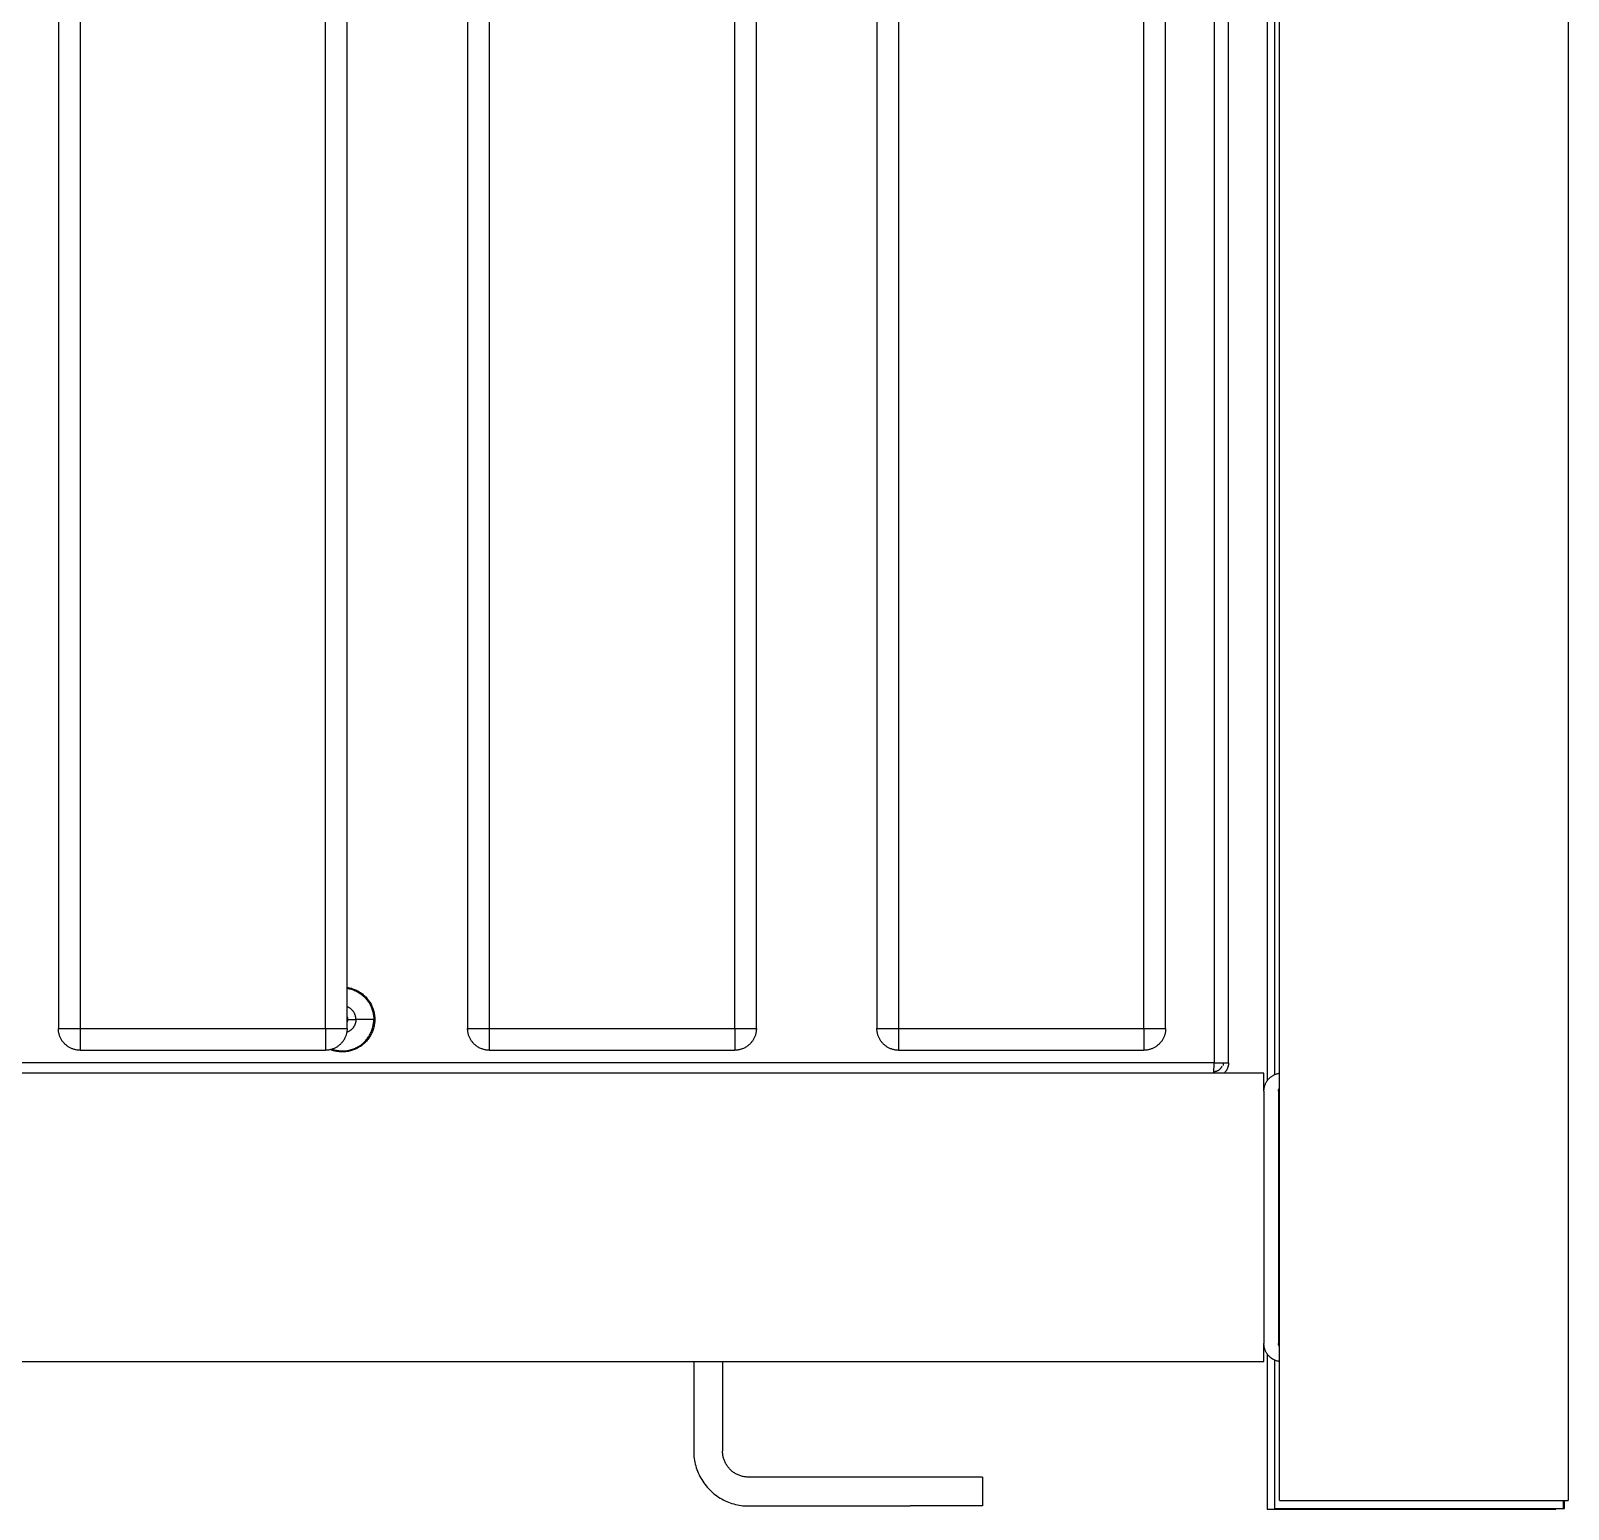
# Model space of a CAD drawing. Header units: millimetres. Extents: x -1283 to 2747, y -259 to 2557.
# Drawn here: x -239.6 to -26.6, y 1281.3 to 1486.2 of the extents above; entities that cross this region are included whole.
import ezdxf

# ---------------------------------------------------------------- set-up
doc = ezdxf.new("R2010")
doc.units = ezdxf.units.MM
doc.header["$MEASUREMENT"] = 0
doc.layers.add('Utwórz2D linie widoczne', color=7, linetype='Continuous', true_color=0x000000)

msp = doc.modelspace()

# ---------------------------------------------------------------- linework, layer by layer
at = {"layer": 'Utwórz2D linie widoczne'}
for p, q in [((-26.55, 2062.5), (-26.55, 1282.5)), ((-68.26, 2061.38), (-68.26, 1340.64)), ((-67.21, 1341.51), (-67.21, 2061.38)), ((-66.55, 1282.5), (-66.55, 2061.38)), ((-235.73, 2056.88), (-235.73, 1347.88)), ((-232.73, 2056.88), (-232.73, 1347.88)), ((-198.73, 1347.88), (-198.73, 2056.88)), ((-195.73, 1347.88), (-195.73, 2056.88)), ((-179.03, 2056.88), (-179.03, 1347.88)), ((-176.03, 2056.88), (-176.03, 1347.88)), ((-142.03, 1347.88), (-142.03, 2056.88)), ((-139.03, 1347.88), (-139.03, 2056.88)), ((-122.33, 2056.88), (-122.33, 1347.88)), ((-119.33, 2056.88), (-119.33, 1347.88)), ((-85.33, 1347.88), (-85.33, 2056.88)), ((-82.33, 1347.88), (-82.33, 2056.88)), ((-73.61, 1343.15), (-73.61, 2040.3)), ((-75.61, 2031.15), (-75.61, 1343.15)), ((-195.73, 1353.6), (-195.58, 1353.57)), ((-195.73, 1353.46), (-195.58, 1353.43)), ((-195.58, 1353.57), (-195.42, 1353.54)), ((-195.58, 1353.43), (-195.43, 1353.4)), ((-195.43, 1353.4), (-195.29, 1353.37)), ((-195.42, 1353.54), (-195.27, 1353.5)), ((-195.29, 1353.37), (-195.14, 1353.33)), ((-195.27, 1353.5), (-195.12, 1353.46)), ((-195.14, 1353.33), (-195, 1353.28)), ((-195.12, 1353.46), (-194.97, 1353.41)), ((-195, 1353.28), (-194.86, 1353.23)), ((-194.97, 1353.41), (-194.82, 1353.36)), ((-194.86, 1353.23), (-194.71, 1353.17)), ((-194.82, 1353.36), (-194.68, 1353.31)), ((-194.71, 1353.17), (-194.58, 1353.11)), ((-194.68, 1353.31), (-194.54, 1353.24)), ((-194.58, 1353.11), (-194.44, 1353.05)), ((-194.54, 1353.24), (-194.39, 1353.18)), ((-194.44, 1353.05), (-194.31, 1352.98)), ((-194.39, 1353.18), (-194.26, 1353.1)), ((-194.31, 1352.98), (-194.18, 1352.9)), ((-194.26, 1353.1), (-194.12, 1353.03)), ((-194.18, 1352.9), (-194.05, 1352.82)), ((-194.12, 1353.03), (-193.99, 1352.95)), ((-194.05, 1352.82), (-193.92, 1352.74)), ((-193.99, 1352.95), (-193.86, 1352.86)), ((-193.92, 1352.74), (-193.8, 1352.65)), ((-193.86, 1352.86), (-193.73, 1352.77)), ((-193.8, 1352.65), (-193.68, 1352.56)), ((-193.73, 1352.77), (-193.6, 1352.68)), ((-193.68, 1352.56), (-193.56, 1352.47)), ((-193.6, 1352.68), (-193.48, 1352.58)), ((-193.48, 1352.58), (-193.37, 1352.47)), ((-195.67, 1350.89), (-195.73, 1350.91)), ((-195.61, 1350.86), (-195.67, 1350.89)), ((-195.55, 1350.83), (-195.61, 1350.86)), ((-195.49, 1350.8), (-195.55, 1350.83)), ((-195.44, 1350.77), (-195.49, 1350.8)), ((-195.38, 1350.74), (-195.44, 1350.77)), ((-195.33, 1350.7), (-195.38, 1350.74)), ((-195.27, 1350.66), (-195.33, 1350.7)), ((-195.22, 1350.62), (-195.27, 1350.66)), ((-195.17, 1350.58), (-195.22, 1350.62)), ((-195.12, 1350.54), (-195.17, 1350.58)), ((-195.07, 1350.49), (-195.12, 1350.54)), ((-195.03, 1350.45), (-195.07, 1350.49)), ((-194.98, 1350.4), (-195.03, 1350.45)), ((-193.56, 1352.47), (-193.45, 1352.37)), ((-193.45, 1352.37), (-193.34, 1352.26)), ((-193.37, 1352.47), (-193.25, 1352.37)), ((-193.34, 1352.26), (-193.23, 1352.15)), ((-193.25, 1352.37), (-193.14, 1352.26)), ((-193.23, 1352.15), (-193.13, 1352.04)), ((-193.14, 1352.26), (-193.04, 1352.14)), ((-193.13, 1352.04), (-193.03, 1351.93)), ((-193.04, 1352.14), (-192.93, 1352.02)), ((-193.03, 1351.93), (-192.94, 1351.81)), ((-192.94, 1351.81), (-192.85, 1351.69)), ((-192.93, 1352.02), (-192.84, 1351.9)), ((-192.85, 1351.69), (-192.76, 1351.57)), ((-192.84, 1351.9), (-192.74, 1351.78)), ((-192.76, 1351.57), (-192.68, 1351.44)), ((-192.74, 1351.78), (-192.65, 1351.65)), ((-192.68, 1351.44), (-192.6, 1351.31)), ((-192.65, 1351.65), (-192.57, 1351.52)), ((-192.6, 1351.31), (-192.53, 1351.18)), ((-192.57, 1351.52), (-192.49, 1351.38)), ((-192.53, 1351.18), (-192.46, 1351.04)), ((-192.49, 1351.38), (-192.41, 1351.25)), ((-192.46, 1351.04), (-192.4, 1350.9)), ((-192.41, 1351.25), (-192.34, 1351.11)), ((-192.4, 1350.9), (-192.34, 1350.77)), ((-192.34, 1351.11), (-192.28, 1350.97)), ((-192.34, 1350.77), (-192.29, 1350.62)), ((-192.29, 1350.62), (-192.24, 1350.48)), ((-192.28, 1350.97), (-192.22, 1350.82)), ((-192.24, 1350.48), (-192.2, 1350.34)), ((-192.22, 1350.82), (-192.16, 1350.68)), ((-192.16, 1350.68), (-192.11, 1350.53)), ((-192.11, 1350.53), (-192.07, 1350.38)), ((-195.73, 1349.49), (-195.72, 1349.47)), ((-195.72, 1348.82), (-195.73, 1348.8)), ((-195.72, 1349.47), (-195.71, 1349.45)), ((-195.71, 1348.84), (-195.72, 1348.82)), ((-195.71, 1349.45), (-195.7, 1349.42)), ((-195.7, 1348.87), (-195.71, 1348.84)), ((-195.7, 1349.42), (-195.69, 1349.4)), ((-195.69, 1348.89), (-195.7, 1348.87)), ((-195.69, 1349.4), (-195.68, 1349.37)), ((-195.68, 1348.92), (-195.69, 1348.89)), ((-195.68, 1349.37), (-195.67, 1349.35)), ((-195.67, 1348.94), (-195.68, 1348.92)), ((-195.67, 1349.35), (-195.67, 1349.32)), ((-195.67, 1349.32), (-195.66, 1349.3)), ((-195.66, 1348.99), (-195.67, 1348.97)), ((-195.67, 1348.97), (-195.67, 1348.94)), ((-195.66, 1349.3), (-195.66, 1349.27)), ((-195.66, 1349.27), (-195.65, 1349.25)), ((-195.65, 1349.04), (-195.66, 1349.02)), ((-195.66, 1349.02), (-195.66, 1348.99)), ((-195.65, 1349.25), (-195.65, 1349.22)), ((-195.65, 1349.22), (-195.65, 1349.2)), ((-195.65, 1349.2), (-195.64, 1349.17)), ((-195.64, 1349.12), (-195.65, 1349.09)), ((-195.65, 1349.09), (-195.65, 1349.07)), ((-195.65, 1349.07), (-195.65, 1349.04)), ((-195.64, 1349.17), (-195.64, 1349.15)), ((-195.64, 1349.15), (-194.51, 1349.15)), ((-195.64, 1349.15), (-195.64, 1349.12)), ((-194.94, 1350.35), (-194.98, 1350.4)), ((-194.9, 1350.3), (-194.94, 1350.35)), ((-194.86, 1350.25), (-194.9, 1350.3)), ((-194.82, 1350.19), (-194.86, 1350.25)), ((-194.79, 1350.14), (-194.82, 1350.19)), ((-194.76, 1350.08), (-194.79, 1350.14)), ((-194.72, 1350.02), (-194.76, 1350.08)), ((-194.69, 1349.97), (-194.72, 1350.02)), ((-194.69, 1348.33), (-194.72, 1348.27)), ((-194.67, 1349.91), (-194.69, 1349.97)), ((-194.66, 1348.39), (-194.69, 1348.33)), ((-194.64, 1349.85), (-194.67, 1349.91)), ((-194.64, 1348.45), (-194.66, 1348.39)), ((-194.62, 1349.79), (-194.64, 1349.85)), ((-194.62, 1348.51), (-194.64, 1348.45)), ((-194.6, 1349.72), (-194.62, 1349.79)), ((-194.6, 1348.57), (-194.62, 1348.51)), ((-194.58, 1349.66), (-194.6, 1349.72)), ((-194.58, 1348.63), (-194.6, 1348.57)), ((-194.56, 1349.6), (-194.58, 1349.66)), ((-194.56, 1348.7), (-194.58, 1348.63)), ((-194.55, 1349.53), (-194.56, 1349.6)), ((-194.55, 1348.76), (-194.56, 1348.7)), ((-194.53, 1349.47), (-194.55, 1349.53)), ((-194.53, 1348.82), (-194.55, 1348.76)), ((-194.52, 1349.41), (-194.53, 1349.47)), ((-194.52, 1348.89), (-194.53, 1348.82)), ((-194.52, 1349.34), (-194.52, 1349.41)), ((-194.51, 1349.28), (-194.52, 1349.34)), ((-194.51, 1349.02), (-194.52, 1348.95)), ((-194.52, 1348.95), (-194.52, 1348.89)), ((-194.51, 1349.21), (-194.51, 1349.28)), ((-194.51, 1349.15), (-194.51, 1349.21)), ((-194.51, 1349.15), (-194.51, 1349.08)), ((-192.03, 1349.15), (-194.51, 1349.15)), ((-194.51, 1349.08), (-194.51, 1349.02)), ((-192.2, 1350.34), (-192.16, 1350.19)), ((-192.16, 1350.19), (-192.12, 1350.04)), ((-192.12, 1350.04), (-192.1, 1349.9)), ((-192.12, 1348.25), (-192.1, 1348.39)), ((-192.1, 1349.9), (-192.07, 1349.75)), ((-192.1, 1348.39), (-192.07, 1348.54)), ((-192.07, 1350.38), (-192.03, 1350.23)), ((-192.07, 1349.75), (-192.05, 1349.6)), ((-192.07, 1348.54), (-192.05, 1348.69)), ((-192.05, 1349.6), (-192.04, 1349.45)), ((-192.05, 1348.69), (-192.04, 1348.84)), ((-192.04, 1349.45), (-192.03, 1349.3)), ((-192.04, 1348.84), (-192.03, 1348.99)), ((-192.03, 1350.23), (-191.99, 1350.08)), ((-192.03, 1349.3), (-192.03, 1349.15)), ((-192.03, 1349.15), (-191.89, 1349.15)), ((-192.03, 1348.99), (-192.03, 1349.15)), ((-191.99, 1350.08), (-191.96, 1349.92)), ((-191.96, 1348.37), (-191.99, 1348.21)), ((-191.96, 1349.92), (-191.94, 1349.77)), ((-191.94, 1348.52), (-191.96, 1348.37)), ((-191.94, 1349.77), (-191.92, 1349.61)), ((-191.92, 1348.68), (-191.94, 1348.52)), ((-191.92, 1349.61), (-191.9, 1349.46)), ((-191.9, 1348.83), (-191.92, 1348.68)), ((-191.9, 1349.46), (-191.9, 1349.3)), ((-191.9, 1349.3), (-191.89, 1349.15)), ((-191.89, 1349.15), (-191.9, 1348.99)), ((-191.9, 1348.99), (-191.9, 1348.83)), ((-235.73, 1347.88), (-232.73, 1347.88)), ((-235.73, 1347.88), (-235.73, 1347.88)), ((-235.73, 1347.78), (-235.73, 1347.88)), ((-235.72, 1347.68), (-235.73, 1347.78)), ((-235.71, 1347.58), (-235.72, 1347.68)), ((-235.7, 1347.47), (-235.71, 1347.58)), ((-235.69, 1347.37), (-235.7, 1347.47)), ((-235.67, 1347.27), (-235.69, 1347.37)), ((-235.64, 1347.17), (-235.67, 1347.27)), ((-235.62, 1347.07), (-235.64, 1347.17)), ((-235.59, 1346.98), (-235.62, 1347.07)), ((-235.56, 1346.88), (-235.59, 1346.98)), ((-235.52, 1346.78), (-235.56, 1346.88)), ((-235.48, 1346.69), (-235.52, 1346.78)), ((-235.44, 1346.59), (-235.48, 1346.69)), ((-235.39, 1346.5), (-235.44, 1346.59)), ((-235.34, 1346.41), (-235.39, 1346.5)), ((-235.29, 1346.32), (-235.34, 1346.41)), ((-235.24, 1346.24), (-235.29, 1346.32)), ((-235.18, 1346.15), (-235.24, 1346.24)), ((-232.73, 1347.88), (-198.73, 1347.88)), ((-232.73, 1347.88), (-232.73, 1344.88)), ((-198.73, 1347.88), (-195.73, 1347.88)), ((-198.73, 1347.88), (-198.73, 1344.88)), ((-196.22, 1346.24), (-196.28, 1346.15)), ((-196.17, 1346.32), (-196.22, 1346.24)), ((-196.11, 1346.41), (-196.17, 1346.32)), ((-196.07, 1346.5), (-196.11, 1346.41)), ((-196.02, 1346.59), (-196.07, 1346.5)), ((-195.98, 1346.69), (-196.02, 1346.59)), ((-195.94, 1346.78), (-195.98, 1346.69)), ((-195.9, 1346.88), (-195.94, 1346.78)), ((-195.87, 1346.98), (-195.9, 1346.88)), ((-195.84, 1347.07), (-195.87, 1346.98)), ((-195.81, 1347.17), (-195.84, 1347.07)), ((-195.79, 1347.27), (-195.81, 1347.17)), ((-195.77, 1347.37), (-195.79, 1347.27)), ((-195.76, 1347.47), (-195.77, 1347.37)), ((-195.71, 1347.39), (-195.77, 1347.36)), ((-195.75, 1347.58), (-195.76, 1347.47)), ((-195.74, 1347.68), (-195.75, 1347.58)), ((-195.73, 1347.78), (-195.74, 1347.68)), ((-195.73, 1347.88), (-195.73, 1347.78)), ((-195.65, 1347.41), (-195.71, 1347.39)), ((-195.59, 1347.44), (-195.65, 1347.41)), ((-195.54, 1347.46), (-195.59, 1347.44)), ((-195.48, 1347.49), (-195.54, 1347.46)), ((-195.42, 1347.53), (-195.48, 1347.49)), ((-195.37, 1347.56), (-195.42, 1347.53)), ((-195.31, 1347.6), (-195.37, 1347.56)), ((-195.26, 1347.64), (-195.31, 1347.6)), ((-195.21, 1347.68), (-195.26, 1347.64)), ((-195.16, 1347.72), (-195.21, 1347.68)), ((-195.11, 1347.76), (-195.16, 1347.72)), ((-195.07, 1347.8), (-195.11, 1347.76)), ((-195.02, 1347.85), (-195.07, 1347.8)), ((-194.98, 1347.9), (-195.02, 1347.85)), ((-194.93, 1347.95), (-194.98, 1347.9)), ((-194.89, 1348), (-194.93, 1347.95)), ((-194.86, 1348.05), (-194.89, 1348)), ((-194.82, 1348.11), (-194.86, 1348.05)), ((-194.78, 1348.16), (-194.82, 1348.11)), ((-194.75, 1348.22), (-194.78, 1348.16)), ((-194.72, 1348.27), (-194.75, 1348.22)), ((-193.24, 1346.13), (-193.13, 1346.24)), ((-193.13, 1346.24), (-193.04, 1346.36)), ((-193.04, 1346.36), (-192.94, 1346.48)), ((-192.94, 1346.26), (-193.04, 1346.14)), ((-192.94, 1346.48), (-192.85, 1346.6)), ((-192.84, 1346.38), (-192.94, 1346.26)), ((-192.85, 1346.6), (-192.77, 1346.72)), ((-192.75, 1346.51), (-192.84, 1346.38)), ((-192.77, 1346.72), (-192.68, 1346.85)), ((-192.66, 1346.64), (-192.75, 1346.51)), ((-192.68, 1346.85), (-192.61, 1346.98)), ((-192.57, 1346.77), (-192.66, 1346.64)), ((-192.61, 1346.98), (-192.53, 1347.11)), ((-192.49, 1346.9), (-192.57, 1346.77)), ((-192.53, 1347.11), (-192.47, 1347.25)), ((-192.42, 1347.04), (-192.49, 1346.9)), ((-192.47, 1347.25), (-192.4, 1347.38)), ((-192.35, 1347.18), (-192.42, 1347.04)), ((-192.4, 1347.38), (-192.34, 1347.52)), ((-192.28, 1347.32), (-192.35, 1347.18)), ((-192.34, 1347.52), (-192.29, 1347.66)), ((-192.29, 1347.66), (-192.24, 1347.81)), ((-192.22, 1347.47), (-192.28, 1347.32)), ((-192.24, 1347.81), (-192.2, 1347.95)), ((-192.16, 1347.61), (-192.22, 1347.47)), ((-192.2, 1347.95), (-192.16, 1348.1)), ((-192.16, 1348.1), (-192.12, 1348.25)), ((-192.11, 1347.76), (-192.16, 1347.61)), ((-192.07, 1347.91), (-192.11, 1347.76)), ((-192.03, 1348.06), (-192.07, 1347.91)), ((-191.99, 1348.21), (-192.03, 1348.06)), ((-179.03, 1347.88), (-176.03, 1347.88)), ((-179.03, 1347.88), (-179.03, 1347.88)), ((-179.03, 1347.78), (-179.03, 1347.88)), ((-179.02, 1347.68), (-179.03, 1347.78)), ((-179.01, 1347.58), (-179.02, 1347.68)), ((-179, 1347.47), (-179.01, 1347.58)), ((-178.99, 1347.37), (-179, 1347.47)), ((-178.97, 1347.27), (-178.99, 1347.37)), ((-178.94, 1347.17), (-178.97, 1347.27)), ((-178.92, 1347.07), (-178.94, 1347.17)), ((-178.89, 1346.98), (-178.92, 1347.07)), ((-178.86, 1346.88), (-178.89, 1346.98)), ((-178.82, 1346.78), (-178.86, 1346.88)), ((-178.78, 1346.69), (-178.82, 1346.78)), ((-178.74, 1346.59), (-178.78, 1346.69)), ((-178.69, 1346.5), (-178.74, 1346.59)), ((-178.64, 1346.41), (-178.69, 1346.5)), ((-178.59, 1346.32), (-178.64, 1346.41)), ((-178.54, 1346.24), (-178.59, 1346.32)), ((-178.48, 1346.15), (-178.54, 1346.24)), ((-176.03, 1347.88), (-142.03, 1347.88)), ((-176.03, 1347.88), (-176.03, 1344.88)), ((-142.03, 1347.88), (-139.03, 1347.88)), ((-142.03, 1347.88), (-142.03, 1344.88)), ((-139.52, 1346.24), (-139.58, 1346.15)), ((-139.47, 1346.32), (-139.52, 1346.24)), ((-139.41, 1346.41), (-139.47, 1346.32)), ((-139.37, 1346.5), (-139.41, 1346.41)), ((-139.32, 1346.59), (-139.37, 1346.5)), ((-139.28, 1346.69), (-139.32, 1346.59)), ((-139.24, 1346.78), (-139.28, 1346.69)), ((-139.2, 1346.88), (-139.24, 1346.78)), ((-139.17, 1346.98), (-139.2, 1346.88)), ((-139.14, 1347.07), (-139.17, 1346.98)), ((-139.11, 1347.17), (-139.14, 1347.07)), ((-139.09, 1347.27), (-139.11, 1347.17)), ((-139.07, 1347.37), (-139.09, 1347.27)), ((-139.06, 1347.47), (-139.07, 1347.37)), ((-139.05, 1347.58), (-139.06, 1347.47)), ((-139.04, 1347.68), (-139.05, 1347.58)), ((-139.03, 1347.78), (-139.04, 1347.68)), ((-139.03, 1347.88), (-139.03, 1347.78)), ((-122.33, 1347.88), (-119.33, 1347.88)), ((-122.33, 1347.88), (-122.33, 1347.88)), ((-122.33, 1347.78), (-122.33, 1347.88)), ((-122.32, 1347.68), (-122.33, 1347.78)), ((-122.31, 1347.58), (-122.32, 1347.68)), ((-122.3, 1347.47), (-122.31, 1347.58)), ((-122.29, 1347.37), (-122.3, 1347.47)), ((-122.27, 1347.27), (-122.29, 1347.37)), ((-122.24, 1347.17), (-122.27, 1347.27)), ((-122.22, 1347.07), (-122.24, 1347.17)), ((-122.19, 1346.98), (-122.22, 1347.07)), ((-122.16, 1346.88), (-122.19, 1346.98)), ((-122.12, 1346.78), (-122.16, 1346.88)), ((-122.08, 1346.69), (-122.12, 1346.78)), ((-122.04, 1346.59), (-122.08, 1346.69)), ((-121.99, 1346.5), (-122.04, 1346.59)), ((-121.94, 1346.41), (-121.99, 1346.5)), ((-121.89, 1346.32), (-121.94, 1346.41)), ((-121.84, 1346.24), (-121.89, 1346.32)), ((-121.78, 1346.15), (-121.84, 1346.24)), ((-119.33, 1347.88), (-85.33, 1347.88)), ((-119.33, 1347.88), (-119.33, 1344.88)), ((-85.33, 1347.88), (-82.33, 1347.88)), ((-85.33, 1347.88), (-85.33, 1344.88)), ((-82.82, 1346.24), (-82.88, 1346.15)), ((-82.77, 1346.32), (-82.82, 1346.24)), ((-82.71, 1346.41), (-82.77, 1346.32)), ((-82.67, 1346.5), (-82.71, 1346.41)), ((-82.62, 1346.59), (-82.67, 1346.5)), ((-82.58, 1346.69), (-82.62, 1346.59)), ((-82.54, 1346.78), (-82.58, 1346.69)), ((-82.5, 1346.88), (-82.54, 1346.78)), ((-82.47, 1346.98), (-82.5, 1346.88)), ((-82.44, 1347.07), (-82.47, 1346.98)), ((-82.41, 1347.17), (-82.44, 1347.07)), ((-82.39, 1347.27), (-82.41, 1347.17)), ((-82.37, 1347.37), (-82.39, 1347.27)), ((-82.36, 1347.47), (-82.37, 1347.37)), ((-82.35, 1347.58), (-82.36, 1347.47)), ((-82.34, 1347.68), (-82.35, 1347.58)), ((-82.33, 1347.78), (-82.34, 1347.68)), ((-82.33, 1347.88), (-82.33, 1347.78)), ((-235.12, 1346.07), (-235.18, 1346.15)), ((-235.06, 1345.99), (-235.12, 1346.07)), ((-234.99, 1345.91), (-235.06, 1345.99)), ((-234.92, 1345.84), (-234.99, 1345.91)), ((-234.85, 1345.76), (-234.92, 1345.84)), ((-234.78, 1345.69), (-234.85, 1345.76)), ((-234.7, 1345.62), (-234.78, 1345.69)), ((-234.62, 1345.56), (-234.7, 1345.62)), ((-234.54, 1345.49), (-234.62, 1345.56)), ((-234.46, 1345.43), (-234.54, 1345.49)), ((-234.37, 1345.37), (-234.46, 1345.43)), ((-234.29, 1345.32), (-234.37, 1345.37)), ((-234.2, 1345.27), (-234.29, 1345.32)), ((-234.11, 1345.22), (-234.2, 1345.27)), ((-234.02, 1345.17), (-234.11, 1345.22)), ((-233.92, 1345.13), (-234.02, 1345.17)), ((-233.83, 1345.09), (-233.92, 1345.13)), ((-233.73, 1345.06), (-233.83, 1345.09)), ((-233.64, 1345.02), (-233.73, 1345.06)), ((-233.54, 1344.99), (-233.64, 1345.02)), ((-233.44, 1344.97), (-233.54, 1344.99)), ((-233.34, 1344.95), (-233.44, 1344.97)), ((-233.24, 1344.93), (-233.34, 1344.95)), ((-233.14, 1344.91), (-233.24, 1344.93)), ((-233.04, 1344.9), (-233.14, 1344.91)), ((-232.93, 1344.89), (-233.04, 1344.9)), ((-232.83, 1344.88), (-232.93, 1344.89)), ((-232.73, 1344.88), (-232.83, 1344.88)), ((-232.73, 1344.88), (-198.73, 1344.88)), ((-198.63, 1344.88), (-198.73, 1344.88)), ((-198.52, 1344.89), (-198.63, 1344.88)), ((-198.42, 1344.9), (-198.52, 1344.89)), ((-198.32, 1344.91), (-198.42, 1344.9)), ((-198.22, 1344.93), (-198.32, 1344.91)), ((-198.12, 1344.95), (-198.22, 1344.93)), ((-198.02, 1344.97), (-198.12, 1344.95)), ((-197.9, 1344.91), (-198.05, 1344.96)), ((-197.92, 1344.99), (-198.02, 1344.97)), ((-197.82, 1345.02), (-197.92, 1344.99)), ((-197.75, 1344.86), (-197.9, 1344.91)), ((-197.72, 1345.06), (-197.82, 1345.02)), ((-197.82, 1345.02), (-197.68, 1344.98)), ((-197.6, 1344.81), (-197.75, 1344.86)), ((-197.63, 1345.09), (-197.72, 1345.06)), ((-197.68, 1344.98), (-197.53, 1344.93)), ((-197.53, 1345.13), (-197.63, 1345.09)), ((-197.45, 1344.77), (-197.6, 1344.81)), ((-197.44, 1345.17), (-197.53, 1345.13)), ((-197.53, 1344.93), (-197.39, 1344.9)), ((-197.3, 1344.74), (-197.45, 1344.77)), ((-197.35, 1345.22), (-197.44, 1345.17)), ((-197.39, 1344.9), (-197.24, 1344.87)), ((-197.26, 1345.27), (-197.35, 1345.22)), ((-197.15, 1344.71), (-197.3, 1344.74)), ((-197.17, 1345.32), (-197.26, 1345.27)), ((-197.24, 1344.87), (-197.09, 1344.84)), ((-197.08, 1345.37), (-197.17, 1345.32)), ((-196.99, 1344.69), (-197.15, 1344.71)), ((-197.09, 1344.84), (-196.94, 1344.82)), ((-197, 1345.43), (-197.08, 1345.37)), ((-196.92, 1345.49), (-197, 1345.43)), ((-196.84, 1344.67), (-196.99, 1344.69)), ((-196.94, 1344.82), (-196.79, 1344.8)), ((-196.84, 1345.56), (-196.92, 1345.49)), ((-196.76, 1345.62), (-196.84, 1345.56)), ((-196.68, 1344.65), (-196.84, 1344.67)), ((-196.79, 1344.8), (-196.64, 1344.79)), ((-196.68, 1345.69), (-196.76, 1345.62)), ((-196.61, 1345.76), (-196.68, 1345.69)), ((-196.52, 1344.65), (-196.68, 1344.65)), ((-196.64, 1344.79), (-196.49, 1344.78)), ((-196.54, 1345.84), (-196.61, 1345.76)), ((-196.47, 1345.91), (-196.54, 1345.84)), ((-196.37, 1344.65), (-196.52, 1344.65)), ((-196.49, 1344.78), (-196.34, 1344.78)), ((-196.4, 1345.99), (-196.47, 1345.91)), ((-196.34, 1346.07), (-196.4, 1345.99)), ((-196.21, 1344.65), (-196.37, 1344.65)), ((-196.28, 1346.15), (-196.34, 1346.07)), ((-196.34, 1344.78), (-196.19, 1344.79)), ((-196.06, 1344.66), (-196.21, 1344.65)), ((-196.19, 1344.79), (-196.04, 1344.8)), ((-195.9, 1344.67), (-196.06, 1344.66)), ((-196.04, 1344.8), (-195.89, 1344.81)), ((-195.74, 1344.69), (-195.9, 1344.67)), ((-195.89, 1344.81), (-195.74, 1344.83)), ((-195.74, 1344.83), (-195.59, 1344.86)), ((-195.59, 1344.72), (-195.74, 1344.69)), ((-195.59, 1344.86), (-195.44, 1344.89)), ((-195.44, 1344.75), (-195.59, 1344.72)), ((-195.44, 1344.89), (-195.29, 1344.92)), ((-195.28, 1344.78), (-195.44, 1344.75)), ((-195.29, 1344.92), (-195.15, 1344.96)), ((-195.13, 1344.83), (-195.28, 1344.78)), ((-195.15, 1344.96), (-195, 1345.01)), ((-194.98, 1344.87), (-195.13, 1344.83)), ((-195, 1345.01), (-194.86, 1345.06)), ((-194.84, 1344.92), (-194.98, 1344.87)), ((-194.86, 1345.06), (-194.72, 1345.12)), ((-194.69, 1344.98), (-194.84, 1344.92)), ((-194.72, 1345.12), (-194.58, 1345.18)), ((-194.55, 1345.04), (-194.69, 1344.98)), ((-194.58, 1345.18), (-194.45, 1345.24)), ((-194.4, 1345.11), (-194.55, 1345.04)), ((-194.45, 1345.24), (-194.31, 1345.31)), ((-194.27, 1345.18), (-194.4, 1345.11)), ((-194.31, 1345.31), (-194.18, 1345.38)), ((-194.13, 1345.26), (-194.27, 1345.18)), ((-194.18, 1345.38), (-194.05, 1345.46)), ((-194, 1345.34), (-194.13, 1345.26)), ((-194.05, 1345.46), (-193.93, 1345.55)), ((-193.86, 1345.42), (-194, 1345.34)), ((-193.93, 1345.55), (-193.8, 1345.63)), ((-193.74, 1345.51), (-193.86, 1345.42)), ((-193.8, 1345.63), (-193.68, 1345.73)), ((-193.61, 1345.61), (-193.74, 1345.51)), ((-193.68, 1345.73), (-193.57, 1345.82)), ((-193.49, 1345.71), (-193.61, 1345.61)), ((-193.57, 1345.82), (-193.45, 1345.92)), ((-193.37, 1345.81), (-193.49, 1345.71)), ((-193.45, 1345.92), (-193.34, 1346.03)), ((-193.26, 1345.92), (-193.37, 1345.81)), ((-193.34, 1346.03), (-193.24, 1346.13)), ((-193.15, 1346.03), (-193.26, 1345.92)), ((-193.04, 1346.14), (-193.15, 1346.03)), ((-178.42, 1346.07), (-178.48, 1346.15)), ((-178.36, 1345.99), (-178.42, 1346.07)), ((-178.29, 1345.91), (-178.36, 1345.99)), ((-178.22, 1345.84), (-178.29, 1345.91)), ((-178.15, 1345.76), (-178.22, 1345.84)), ((-178.08, 1345.69), (-178.15, 1345.76)), ((-178, 1345.62), (-178.08, 1345.69)), ((-177.92, 1345.56), (-178, 1345.62)), ((-177.84, 1345.49), (-177.92, 1345.56)), ((-177.76, 1345.43), (-177.84, 1345.49)), ((-177.67, 1345.37), (-177.76, 1345.43)), ((-177.59, 1345.32), (-177.67, 1345.37)), ((-177.5, 1345.27), (-177.59, 1345.32)), ((-177.41, 1345.22), (-177.5, 1345.27)), ((-177.32, 1345.17), (-177.41, 1345.22)), ((-177.22, 1345.13), (-177.32, 1345.17)), ((-177.13, 1345.09), (-177.22, 1345.13)), ((-177.03, 1345.06), (-177.13, 1345.09)), ((-176.94, 1345.02), (-177.03, 1345.06)), ((-176.84, 1344.99), (-176.94, 1345.02)), ((-176.74, 1344.97), (-176.84, 1344.99)), ((-176.64, 1344.95), (-176.74, 1344.97)), ((-176.54, 1344.93), (-176.64, 1344.95)), ((-176.44, 1344.91), (-176.54, 1344.93)), ((-176.34, 1344.9), (-176.44, 1344.91)), ((-176.23, 1344.89), (-176.34, 1344.9)), ((-176.13, 1344.88), (-176.23, 1344.89)), ((-176.03, 1344.88), (-176.13, 1344.88)), ((-176.03, 1344.88), (-142.03, 1344.88)), ((-141.93, 1344.88), (-142.03, 1344.88)), ((-141.82, 1344.89), (-141.93, 1344.88)), ((-141.72, 1344.9), (-141.82, 1344.89)), ((-141.62, 1344.91), (-141.72, 1344.9)), ((-141.52, 1344.93), (-141.62, 1344.91)), ((-141.42, 1344.95), (-141.52, 1344.93)), ((-141.32, 1344.97), (-141.42, 1344.95)), ((-141.22, 1344.99), (-141.32, 1344.97)), ((-141.12, 1345.02), (-141.22, 1344.99)), ((-141.02, 1345.06), (-141.12, 1345.02)), ((-140.93, 1345.09), (-141.02, 1345.06)), ((-140.83, 1345.13), (-140.93, 1345.09)), ((-140.74, 1345.17), (-140.83, 1345.13)), ((-140.65, 1345.22), (-140.74, 1345.17)), ((-140.56, 1345.27), (-140.65, 1345.22)), ((-140.47, 1345.32), (-140.56, 1345.27)), ((-140.38, 1345.37), (-140.47, 1345.32)), ((-140.3, 1345.43), (-140.38, 1345.37)), ((-140.22, 1345.49), (-140.3, 1345.43)), ((-140.14, 1345.56), (-140.22, 1345.49)), ((-140.06, 1345.62), (-140.14, 1345.56)), ((-139.98, 1345.69), (-140.06, 1345.62)), ((-139.91, 1345.76), (-139.98, 1345.69)), ((-139.84, 1345.84), (-139.91, 1345.76)), ((-139.77, 1345.91), (-139.84, 1345.84)), ((-139.7, 1345.99), (-139.77, 1345.91)), ((-139.64, 1346.07), (-139.7, 1345.99)), ((-139.58, 1346.15), (-139.64, 1346.07)), ((-121.72, 1346.07), (-121.78, 1346.15)), ((-121.66, 1345.99), (-121.72, 1346.07)), ((-121.59, 1345.91), (-121.66, 1345.99)), ((-121.52, 1345.84), (-121.59, 1345.91)), ((-121.45, 1345.76), (-121.52, 1345.84)), ((-121.38, 1345.69), (-121.45, 1345.76)), ((-121.3, 1345.62), (-121.38, 1345.69)), ((-121.22, 1345.56), (-121.3, 1345.62)), ((-121.14, 1345.49), (-121.22, 1345.56)), ((-121.06, 1345.43), (-121.14, 1345.49)), ((-120.97, 1345.37), (-121.06, 1345.43)), ((-120.89, 1345.32), (-120.97, 1345.37)), ((-120.8, 1345.27), (-120.89, 1345.32)), ((-120.71, 1345.22), (-120.8, 1345.27)), ((-120.62, 1345.17), (-120.71, 1345.22)), ((-120.52, 1345.13), (-120.62, 1345.17)), ((-120.43, 1345.09), (-120.52, 1345.13)), ((-120.33, 1345.06), (-120.43, 1345.09)), ((-120.24, 1345.02), (-120.33, 1345.06)), ((-120.14, 1344.99), (-120.24, 1345.02)), ((-120.04, 1344.97), (-120.14, 1344.99)), ((-119.94, 1344.95), (-120.04, 1344.97)), ((-119.84, 1344.93), (-119.94, 1344.95)), ((-119.74, 1344.91), (-119.84, 1344.93)), ((-119.64, 1344.9), (-119.74, 1344.91)), ((-119.53, 1344.89), (-119.64, 1344.9)), ((-119.43, 1344.88), (-119.53, 1344.89)), ((-119.33, 1344.88), (-119.43, 1344.88)), ((-119.33, 1344.88), (-85.33, 1344.88)), ((-85.23, 1344.88), (-85.33, 1344.88)), ((-85.12, 1344.89), (-85.23, 1344.88)), ((-85.02, 1344.9), (-85.12, 1344.89)), ((-84.92, 1344.91), (-85.02, 1344.9)), ((-84.82, 1344.93), (-84.92, 1344.91)), ((-84.72, 1344.95), (-84.82, 1344.93)), ((-84.62, 1344.97), (-84.72, 1344.95)), ((-84.52, 1344.99), (-84.62, 1344.97)), ((-84.42, 1345.02), (-84.52, 1344.99)), ((-84.32, 1345.06), (-84.42, 1345.02)), ((-84.23, 1345.09), (-84.32, 1345.06)), ((-84.13, 1345.13), (-84.23, 1345.09)), ((-84.04, 1345.17), (-84.13, 1345.13)), ((-83.95, 1345.22), (-84.04, 1345.17)), ((-83.86, 1345.27), (-83.95, 1345.22)), ((-83.77, 1345.32), (-83.86, 1345.27)), ((-83.68, 1345.37), (-83.77, 1345.32)), ((-83.6, 1345.43), (-83.68, 1345.37)), ((-83.52, 1345.49), (-83.6, 1345.43)), ((-83.44, 1345.56), (-83.52, 1345.49)), ((-83.36, 1345.62), (-83.44, 1345.56)), ((-83.28, 1345.69), (-83.36, 1345.62)), ((-83.21, 1345.76), (-83.28, 1345.69)), ((-83.14, 1345.84), (-83.21, 1345.76)), ((-83.07, 1345.91), (-83.14, 1345.84)), ((-83, 1345.99), (-83.07, 1345.91)), ((-82.94, 1346.07), (-83, 1345.99)), ((-82.88, 1346.15), (-82.94, 1346.07)), ((-75.61, 1343.15), (-316.75, 1343.15)), ((-75.65, 1341.72), (-75.61, 1343.15)), ((-75.64, 1341.95), (-75.61, 1341.95)), ((-75.61, 1343.15), (-73.61, 1343.15)), ((-75.61, 1341.95), (-75.57, 1341.95)), ((-75.61, 1341.72), (-75.61, 1341.95)), ((-75.57, 1341.95), (-75.53, 1341.95)), ((-75.53, 1341.95), (-75.49, 1341.95)), ((-75.49, 1341.95), (-75.45, 1341.96)), ((-75.45, 1341.96), (-75.41, 1341.96)), ((-75.41, 1341.96), (-75.37, 1341.97)), ((-75.37, 1341.97), (-75.33, 1341.98)), ((-75.33, 1341.98), (-75.29, 1341.99)), ((-75.29, 1341.99), (-75.25, 1342)), ((-75.25, 1342), (-75.21, 1342.02)), ((-75.21, 1342.02), (-75.17, 1342.03)), ((-75.17, 1342.03), (-75.13, 1342.05)), ((-75.13, 1342.05), (-75.09, 1342.07)), ((-75.09, 1342.07), (-75.05, 1342.08)), ((-75.05, 1342.08), (-75.02, 1342.1)), ((-75.02, 1342.1), (-74.98, 1342.13)), ((-74.98, 1342.13), (-74.95, 1342.15)), ((-74.95, 1342.15), (-74.91, 1342.17)), ((-74.91, 1342.17), (-74.88, 1342.2)), ((-74.88, 1342.2), (-74.85, 1342.22)), ((-74.85, 1342.22), (-74.82, 1342.25)), ((-74.82, 1342.25), (-74.79, 1342.28)), ((-74.79, 1342.28), (-74.76, 1342.31)), ((-74.76, 1342.31), (-74.73, 1342.34)), ((-74.73, 1342.34), (-74.7, 1342.37)), ((-74.7, 1342.37), (-74.67, 1342.4)), ((-74.67, 1342.4), (-74.65, 1342.43)), ((-74.65, 1342.43), (-74.62, 1342.47)), ((-74.62, 1342.47), (-74.6, 1342.5)), ((-74.6, 1342.5), (-74.58, 1342.54)), ((-74.58, 1342.54), (-74.56, 1342.57)), ((-74.56, 1342.57), (-74.54, 1342.61)), ((-74.54, 1342.61), (-74.52, 1342.65)), ((-74.52, 1342.65), (-74.51, 1342.69)), ((-74.37, 1343.15), (-74.37, 1342.75)), ((-74.04, 1341.92), (-74.08, 1341.87)), ((-74, 1341.97), (-74.04, 1341.92)), ((-73.96, 1342.03), (-74, 1341.97)), ((-73.92, 1342.08), (-73.96, 1342.03)), ((-73.89, 1342.14), (-73.92, 1342.08)), ((-73.85, 1342.2), (-73.89, 1342.14)), ((-73.82, 1342.26), (-73.85, 1342.2)), ((-73.79, 1342.32), (-73.82, 1342.26)), ((-73.77, 1342.38), (-73.79, 1342.32)), ((-73.74, 1342.44), (-73.77, 1342.38)), ((-73.72, 1342.5), (-73.74, 1342.44)), ((-73.7, 1342.56), (-73.72, 1342.5)), ((-73.68, 1342.63), (-73.7, 1342.56)), ((-73.67, 1342.69), (-73.68, 1342.63)), ((-73.65, 1342.76), (-73.67, 1342.69)), ((-73.64, 1342.82), (-73.65, 1342.76)), ((-73.63, 1342.88), (-73.64, 1342.82)), ((-73.62, 1342.95), (-73.63, 1342.88)), ((-73.61, 1343.15), (-73.62, 1343.08)), ((-73.62, 1343.08), (-73.62, 1343.01)), ((-73.62, 1343.01), (-73.62, 1342.95)), ((-68.71, 1341.72), (-368.71, 1341.72)), ((-74.17, 1341.77), (-74.21, 1341.72)), ((-74.12, 1341.81), (-74.17, 1341.77)), ((-74.08, 1341.87), (-74.12, 1341.81)), ((-68.71, 1339.22), (-68.71, 1341.72)), ((-68.66, 1339.7), (-68.64, 1339.78)), ((-68.64, 1339.78), (-68.62, 1339.87)), ((-68.62, 1339.87), (-68.6, 1339.95)), ((-68.6, 1339.95), (-68.57, 1340.03)), ((-68.57, 1340.03), (-68.54, 1340.11)), ((-68.54, 1340.11), (-68.51, 1340.19)), ((-68.51, 1340.19), (-68.48, 1340.27)), ((-68.48, 1340.27), (-68.44, 1340.35)), ((-68.44, 1340.35), (-68.4, 1340.42)), ((-68.4, 1340.42), (-68.36, 1340.5)), ((-68.36, 1340.5), (-68.31, 1340.57)), ((-68.31, 1340.57), (-68.26, 1340.64)), ((-68.26, 1340.64), (-68.21, 1340.71)), ((-68.21, 1340.71), (-68.16, 1340.78)), ((-68.16, 1340.78), (-68.11, 1340.85)), ((-68.11, 1340.85), (-68.05, 1340.91)), ((-68.05, 1340.91), (-67.99, 1340.97)), ((-67.99, 1340.97), (-67.93, 1341.03)), ((-67.93, 1341.03), (-67.86, 1341.09)), ((-67.86, 1341.09), (-67.8, 1341.15)), ((-67.8, 1341.15), (-67.73, 1341.2)), ((-67.73, 1341.2), (-67.66, 1341.25)), ((-67.66, 1341.25), (-67.59, 1341.3)), ((-67.59, 1341.3), (-67.52, 1341.35)), ((-67.52, 1341.35), (-67.44, 1341.39)), ((-67.44, 1341.39), (-67.37, 1341.43)), ((-67.37, 1341.43), (-67.29, 1341.47)), ((-67.29, 1341.47), (-67.21, 1341.51)), ((-67.21, 1341.51), (-67.13, 1341.54)), ((-67.13, 1341.54), (-67.05, 1341.57)), ((-67.05, 1341.57), (-66.97, 1341.6)), ((-66.97, 1341.6), (-66.89, 1341.62)), ((-66.89, 1341.62), (-66.81, 1341.64)), ((-66.81, 1341.64), (-66.72, 1341.66)), ((-66.72, 1341.66), (-66.64, 1341.68)), ((-66.64, 1341.68), (-66.55, 1341.69)), ((-68.71, 1339.36), (-68.7, 1339.44)), ((-68.71, 1339.27), (-68.71, 1339.36)), ((-68.71, 1339.22), (-68.71, 1304.22)), ((-68.7, 1339.44), (-68.69, 1339.53)), ((-68.69, 1339.53), (-68.68, 1339.62)), ((-68.68, 1339.62), (-68.66, 1339.7)), ((-66.71, 1339.27), (-66.7, 1339.28)), ((-66.71, 1339.25), (-66.71, 1339.27)), ((-66.71, 1339.23), (-66.71, 1339.25)), ((-66.71, 1339.22), (-66.71, 1339.23)), ((-66.71, 1339.22), (-66.71, 1304.22)), ((-66.7, 1339.33), (-66.69, 1339.35)), ((-66.7, 1339.32), (-66.7, 1339.33)), ((-66.7, 1339.3), (-66.7, 1339.32)), ((-66.7, 1339.28), (-66.7, 1339.3)), ((-66.69, 1339.37), (-66.68, 1339.38)), ((-66.69, 1339.35), (-66.69, 1339.37)), ((-66.68, 1339.4), (-66.67, 1339.41)), ((-66.68, 1339.38), (-66.68, 1339.4)), ((-66.67, 1339.41), (-66.66, 1339.43)), ((-66.66, 1339.43), (-66.65, 1339.44)), ((-66.65, 1339.46), (-66.64, 1339.47)), ((-66.65, 1339.44), (-66.65, 1339.46)), ((-66.64, 1339.47), (-66.63, 1339.49)), ((-66.63, 1339.49), (-66.62, 1339.5)), ((-66.62, 1339.5), (-66.61, 1339.52)), ((-66.61, 1339.52), (-66.6, 1339.53)), ((-66.6, 1339.53), (-66.59, 1339.54)), ((-66.59, 1339.54), (-66.58, 1339.56)), ((-66.58, 1339.56), (-66.57, 1339.57)), ((-66.57, 1339.57), (-66.55, 1339.58)), ((-68.71, 1301.72), (-68.71, 1304.22)), ((-68.71, 1304.08), (-68.71, 1304.16)), ((-68.7, 1303.99), (-68.71, 1304.08)), ((-68.69, 1303.9), (-68.7, 1303.99)), ((-68.68, 1303.82), (-68.69, 1303.9)), ((-68.66, 1303.73), (-68.68, 1303.82)), ((-68.64, 1303.65), (-68.66, 1303.73)), ((-68.62, 1303.57), (-68.64, 1303.65)), ((-68.6, 1303.48), (-68.62, 1303.57)), ((-66.71, 1304.2), (-66.71, 1304.22)), ((-66.71, 1304.18), (-66.71, 1304.2)), ((-66.71, 1304.17), (-66.71, 1304.18)), ((-66.7, 1304.15), (-66.71, 1304.17)), ((-66.7, 1304.13), (-66.7, 1304.15)), ((-66.7, 1304.12), (-66.7, 1304.13)), ((-66.7, 1304.1), (-66.7, 1304.12)), ((-66.69, 1304.08), (-66.7, 1304.1)), ((-66.69, 1304.07), (-66.69, 1304.08)), ((-66.68, 1304.05), (-66.69, 1304.07)), ((-66.68, 1304.04), (-66.68, 1304.05)), ((-66.67, 1304.02), (-66.68, 1304.04)), ((-66.66, 1304), (-66.67, 1304.02)), ((-66.65, 1303.99), (-66.66, 1304)), ((-66.65, 1303.97), (-66.65, 1303.99)), ((-66.64, 1303.96), (-66.65, 1303.97)), ((-66.63, 1303.95), (-66.64, 1303.96)), ((-66.62, 1303.93), (-66.63, 1303.95)), ((-66.61, 1303.92), (-66.62, 1303.93)), ((-66.6, 1303.9), (-66.61, 1303.92)), ((-66.59, 1303.89), (-66.6, 1303.9)), ((-66.58, 1303.88), (-66.59, 1303.89)), ((-66.57, 1303.87), (-66.58, 1303.88)), ((-66.55, 1303.86), (-66.57, 1303.87)), ((-368.71, 1301.72), (-68.71, 1301.72)), ((-147.71, 1301.72), (-147.71, 1291.72)), ((-143.71, 1301.72), (-143.71, 1291.72)), ((-68.57, 1303.4), (-68.6, 1303.48)), ((-68.54, 1303.32), (-68.57, 1303.4)), ((-68.51, 1303.24), (-68.54, 1303.32)), ((-68.48, 1303.16), (-68.51, 1303.24)), ((-68.44, 1303.09), (-68.48, 1303.16)), ((-68.4, 1303.01), (-68.44, 1303.09)), ((-68.36, 1302.94), (-68.4, 1303.01)), ((-68.31, 1302.86), (-68.36, 1302.94)), ((-68.26, 1302.79), (-68.31, 1302.86)), ((-68.21, 1302.72), (-68.26, 1302.79)), ((-68.26, 1302.79), (-68.26, 1281.26)), ((-68.16, 1302.65), (-68.21, 1302.72)), ((-68.11, 1302.59), (-68.16, 1302.65)), ((-68.05, 1302.52), (-68.11, 1302.59)), ((-67.99, 1302.46), (-68.05, 1302.52)), ((-67.93, 1302.4), (-67.99, 1302.46)), ((-67.86, 1302.34), (-67.93, 1302.4)), ((-67.8, 1302.29), (-67.86, 1302.34)), ((-67.73, 1302.23), (-67.8, 1302.29)), ((-67.66, 1302.18), (-67.73, 1302.23)), ((-67.59, 1302.13), (-67.66, 1302.18)), ((-67.52, 1302.09), (-67.59, 1302.13)), ((-67.44, 1302.04), (-67.52, 1302.09)), ((-67.37, 1302), (-67.44, 1302.04)), ((-67.29, 1301.96), (-67.37, 1302)), ((-67.21, 1301.93), (-67.29, 1301.96)), ((-67.13, 1301.89), (-67.21, 1301.93)), ((-67.21, 1281.38), (-67.21, 1301.93)), ((-67.05, 1301.86), (-67.13, 1301.89)), ((-66.97, 1301.84), (-67.05, 1301.86)), ((-66.89, 1301.81), (-66.97, 1301.84)), ((-66.81, 1301.79), (-66.89, 1301.81)), ((-66.72, 1301.77), (-66.81, 1301.79)), ((-66.64, 1301.75), (-66.72, 1301.77)), ((-66.55, 1301.74), (-66.64, 1301.75)), ((-147.71, 1291.72), (-147.71, 1289.32)), ((-143.71, 1291.72), (-143.71, 1289.32)), ((-147.71, 1289.32), (-147.71, 1289.06)), ((-147.71, 1289.06), (-147.69, 1288.8)), ((-147.69, 1288.8), (-147.67, 1288.54)), ((-143.71, 1289.19), (-143.71, 1289.32)), ((-143.7, 1289.07), (-143.71, 1289.19)), ((-143.69, 1288.95), (-143.7, 1289.07)), ((-143.68, 1288.83), (-143.69, 1288.95)), ((-143.66, 1288.71), (-143.68, 1288.83)), ((-143.63, 1288.58), (-143.66, 1288.71)), ((-147.67, 1288.54), (-147.64, 1288.28)), ((-147.64, 1288.28), (-147.6, 1288.03)), ((-147.6, 1288.03), (-147.55, 1287.77)), ((-147.55, 1287.77), (-147.49, 1287.52)), ((-147.49, 1287.52), (-147.43, 1287.27)), ((-147.43, 1287.27), (-147.35, 1287.02)), ((-147.35, 1287.02), (-147.27, 1286.77)), ((-147.27, 1286.77), (-147.18, 1286.53)), ((-147.18, 1286.53), (-147.08, 1286.29)), ((-143.61, 1288.47), (-143.63, 1288.58)), ((-143.58, 1288.35), (-143.61, 1288.47)), ((-143.54, 1288.23), (-143.58, 1288.35)), ((-143.5, 1288.11), (-143.54, 1288.23)), ((-143.46, 1288), (-143.5, 1288.11)), ((-143.41, 1287.88), (-143.46, 1288)), ((-143.36, 1287.77), (-143.41, 1287.88)), ((-143.31, 1287.66), (-143.36, 1287.77)), ((-143.25, 1287.55), (-143.31, 1287.66)), ((-143.19, 1287.45), (-143.25, 1287.55)), ((-143.12, 1287.34), (-143.19, 1287.45)), ((-143.05, 1287.24), (-143.12, 1287.34)), ((-142.98, 1287.14), (-143.05, 1287.24)), ((-142.9, 1287.05), (-142.98, 1287.14)), ((-142.82, 1286.95), (-142.9, 1287.05)), ((-142.74, 1286.86), (-142.82, 1286.95)), ((-142.66, 1286.77), (-142.74, 1286.86)), ((-142.57, 1286.69), (-142.66, 1286.77)), ((-142.48, 1286.6), (-142.57, 1286.69)), ((-142.38, 1286.52), (-142.48, 1286.6)), ((-142.28, 1286.45), (-142.38, 1286.52)), ((-147.08, 1286.29), (-146.97, 1286.05)), ((-146.97, 1286.05), (-146.86, 1285.82)), ((-146.86, 1285.82), (-146.73, 1285.59)), ((-146.73, 1285.59), (-146.6, 1285.37)), ((-146.6, 1285.37), (-146.46, 1285.15)), ((-146.46, 1285.15), (-146.32, 1284.93)), ((-146.32, 1284.93), (-146.17, 1284.73)), ((-146.17, 1284.73), (-146, 1284.52)), ((-146, 1284.52), (-145.84, 1284.32)), ((-142.19, 1286.38), (-142.28, 1286.45)), ((-142.08, 1286.31), (-142.19, 1286.38)), ((-141.98, 1286.24), (-142.08, 1286.31)), ((-141.87, 1286.18), (-141.98, 1286.24)), ((-141.77, 1286.12), (-141.87, 1286.18)), ((-141.66, 1286.07), (-141.77, 1286.12)), ((-141.54, 1286.02), (-141.66, 1286.07)), ((-141.43, 1285.97), (-141.54, 1286.02)), ((-141.32, 1285.93), (-141.43, 1285.97)), ((-141.2, 1285.89), (-141.32, 1285.93)), ((-141.08, 1285.85), (-141.2, 1285.89)), ((-140.96, 1285.82), (-141.08, 1285.85)), ((-140.84, 1285.79), (-140.96, 1285.82)), ((-140.72, 1285.77), (-140.84, 1285.79)), ((-140.6, 1285.75), (-140.72, 1285.77)), ((-140.48, 1285.74), (-140.6, 1285.75)), ((-140.36, 1285.73), (-140.48, 1285.74)), ((-140.23, 1285.72), (-140.36, 1285.73)), ((-140.11, 1285.72), (-140.23, 1285.72)), ((-117.71, 1285.72), (-140.11, 1285.72)), ((-107.71, 1285.72), (-117.71, 1285.72)), ((-107.71, 1285.72), (-107.71, 1281.72)), ((-145.84, 1284.32), (-145.66, 1284.13)), ((-145.66, 1284.13), (-145.48, 1283.94)), ((-145.48, 1283.94), (-145.3, 1283.76)), ((-145.3, 1283.76), (-145.1, 1283.59)), ((-145.1, 1283.59), (-144.91, 1283.42)), ((-144.91, 1283.42), (-144.7, 1283.26)), ((-144.7, 1283.26), (-144.49, 1283.11)), ((-144.49, 1283.11), (-144.28, 1282.96)), ((-144.28, 1282.96), (-144.06, 1282.82)), ((-144.06, 1282.82), (-143.83, 1282.69)), ((-143.83, 1282.69), (-143.61, 1282.57)), ((-143.61, 1282.57), (-143.37, 1282.45)), ((-143.37, 1282.45), (-143.14, 1282.35)), ((-143.14, 1282.35), (-142.9, 1282.25)), ((-66.55, 1282.5), (-62.55, 1282.5)), ((-62.55, 1282.5), (-30.55, 1282.5)), ((-30.55, 1282.5), (-26.55, 1282.5)), ((-27.21, 1281.38), (-27.21, 1282.5)), ((-27.07, 1281.38), (-27.07, 1282.5)), ((-142.9, 1282.25), (-142.65, 1282.16)), ((-142.65, 1282.16), (-142.41, 1282.07)), ((-142.41, 1282.07), (-142.16, 1282)), ((-142.16, 1282), (-141.91, 1281.93)), ((-141.91, 1281.93), (-141.66, 1281.88)), ((-141.66, 1281.88), (-141.4, 1281.83)), ((-141.4, 1281.83), (-141.14, 1281.79)), ((-141.14, 1281.79), (-140.89, 1281.76)), ((-140.89, 1281.76), (-140.63, 1281.74)), ((-140.63, 1281.74), (-140.37, 1281.72)), ((-140.37, 1281.72), (-140.11, 1281.72)), ((-140.11, 1281.72), (-117.71, 1281.72)), ((-107.71, 1281.72), (-117.71, 1281.72)), ((-68.26, 1281.26), (-64.26, 1281.26)), ((-67.21, 1281.38), (-63.21, 1281.38)), ((-64.26, 1281.26), (-32.26, 1281.26)), ((-63.21, 1281.38), (-31.21, 1281.38)), ((-32.26, 1281.26), (-28.26, 1281.26)), ((-31.21, 1281.38), (-27.21, 1281.38)), ((-28.26, 1281.38), (-28.26, 1281.26)), ((-27.21, 1281.38), (-27.07, 1281.38))]:
    msp.add_line(p, q, dxfattribs=at)

doc.saveas('drawing.dxf')
